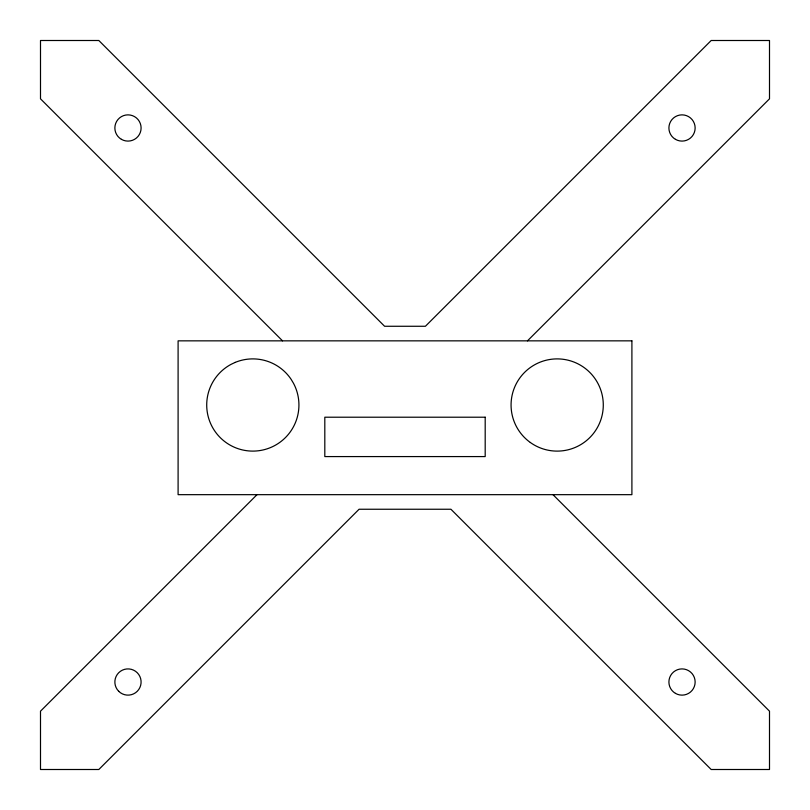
<?xml version="1.0" encoding="UTF-8"?>
<svg xmlns="http://www.w3.org/2000/svg" width="810" height="810" viewBox="0 0 810 810"><rect width="100%" height="100%" fill="white"/><g stroke="black" fill="none" stroke-linecap="round" stroke-linejoin="round"><path stroke-width="1.21" d="M257.013 494.667L40.5 711.18L40.5 769.5L98.82 769.5L359.073 509.247L450.927 509.247L711.18 769.5L769.5 769.5L769.5 711.18L552.987 494.667M527.472 340.848L769.5 98.82L769.5 40.5L711.18 40.5L425.412 326.268L384.588 326.268L98.82 40.5L40.5 40.5L40.5 98.82L282.528 340.848M235.173 362.404L231.083 364.338A46.109 46.109 0 0 0 212.159 426.738A46.109 46.109 0 0 0 274.56 445.662A46.109 46.109 0 0 0 293.483 383.262L291.165 379.384A46.109 46.109 0 0 0 235.173 362.404M631.901 340.848L178.099 340.848L178.099 494.667L631.901 494.667L631.901 340.848M485.19 417.211L324.81 417.211L324.81 456.577L485.19 456.577L485.19 417.211M118.705 691.294A13.122 13.122 0 0 0 140.656 685.412A13.122 13.122 0 0 0 124.588 669.344A13.122 13.122 0 0 0 118.705 691.294M530.317 442.483A46.109 46.109 0 0 0 603.065 409.516A46.109 46.109 0 0 0 538.154 363.001A46.109 46.109 0 0 0 530.317 442.483M121.419 139.34A13.122 13.122 0 0 0 141.102 127.98A13.122 13.122 0 0 0 121.419 116.62A13.122 13.122 0 0 0 121.419 139.34M675.459 693.38A13.122 13.122 0 0 0 695.142 682.02A13.122 13.122 0 0 0 675.459 670.66A13.122 13.122 0 0 0 675.459 693.38M675.459 139.34A13.122 13.122 0 0 0 695.142 127.98A13.122 13.122 0 0 0 675.459 116.62A13.122 13.122 0 0 0 675.459 139.34"/></g></svg>
